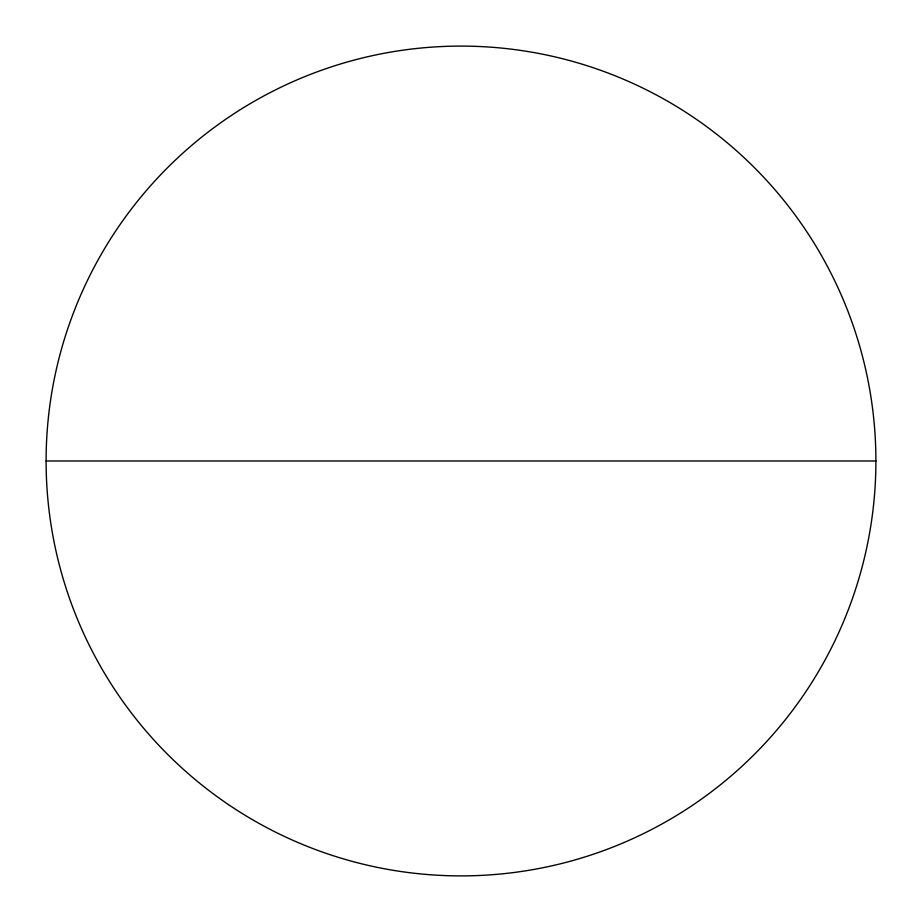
<?xml version="1.0" encoding="UTF-8"?>
<svg xmlns="http://www.w3.org/2000/svg" width="922" height="922" viewBox="0 0 922 922"><rect width="100%" height="100%" fill="white"/><g stroke="black" fill="none" stroke-linecap="round" stroke-linejoin="round"><path stroke-width="1.38" d="M46.1 461L875.9 461M228.449 804.595A414.9 414.9 0 0 0 874.84 490.596A414.9 414.9 0 0 0 279.712 87.797A414.9 414.9 0 0 0 228.449 804.595"/></g></svg>
